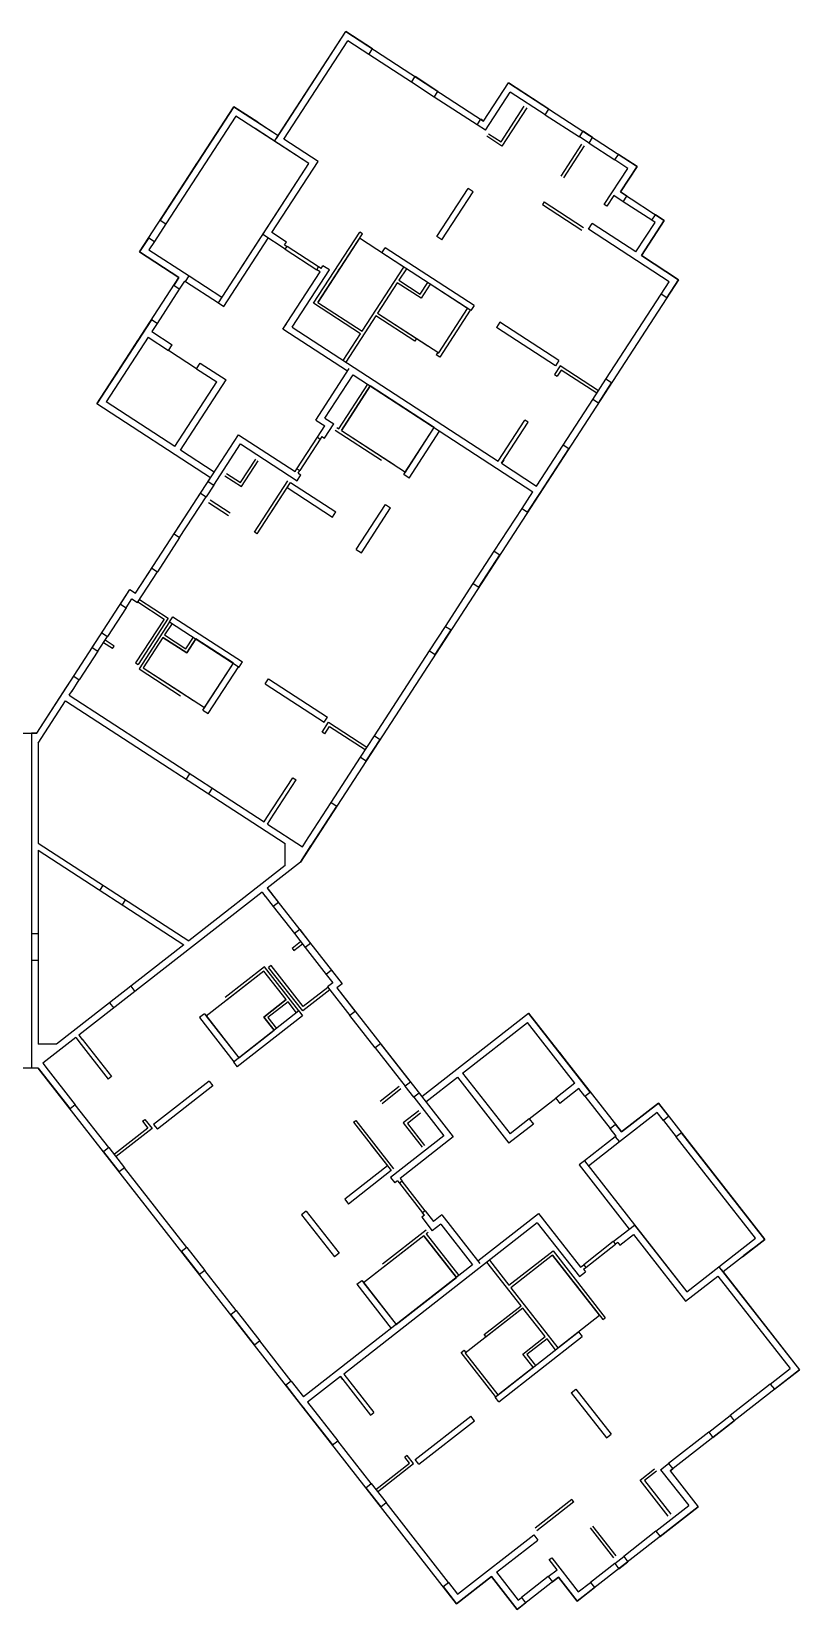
# Model space of a CAD drawing. Header units: metres. Extents: x -681087 to 1033303, y 74272 to 2630761.
# Drawn here: x 688174 to 711086, y 2090839 to 2137910 of the extents above; entities that cross this region are included whole.
import ezdxf

# ---------------------------------------------------------------- set-up
doc = ezdxf.new("R2010")
doc.units = ezdxf.units.M
for name, color, linetype in [('SKELETON_CLEAN', 7, 'Continuous'), ('SKELETON_ISOLATED', 1, 'Continuous'), ('SKELETON_ORIGINAL', 8, 'Continuous')]:
    doc.layers.add(name, color=color, linetype=linetype)

msp = doc.modelspace()

# ---------------------------------------------------------------- linework, layer by layer
at = {"layer": 'SKELETON_CLEAN'}
for p, q in [((695480, 2134723), (697549, 2137910)), ((695702, 2134698), (697608, 2137634)), ((698346, 2137393), (697549, 2137910)), ((697549, 2137910), (701659, 2135242)), ((698237, 2137225), (697608, 2137634)), ((698237, 2137225), (698346, 2137393)), ((699512, 2136397), (698237, 2137225)), ((699512, 2136397), (699621, 2136565)), ((700191, 2135956), (699512, 2136397)), ((700300, 2136124), (699621, 2136565)), ((700191, 2135956), (700300, 2136124)), ((701659, 2135242), (702400, 2136382)), ((701718, 2134965), (702458, 2136106)), ((703607, 2135598), (702400, 2136382)), ((702400, 2136382), (706241, 2133888)), ((703498, 2135430), (702458, 2136106)), ((701466, 2135128), (700191, 2135956)), ((702182, 2134616), (702874, 2135681)), ((702950, 2135632), (702209, 2134491)), ((694268, 2135391), (692177, 2132171)), ((701466, 2135128), (701575, 2135296)), ((701659, 2135242), (701575, 2135296)), ((703498, 2135430), (703607, 2135598)), ((703498, 2135430), (704522, 2134766)), ((696449, 2133975), (694847, 2135015)), ((696725, 2134034), (695702, 2134698)), ((701718, 2134965), (701466, 2135128)), ((702209, 2134491), (701756, 2134785)), ((701805, 2134861), (702182, 2134616)), ((704522, 2134766), (704631, 2134934)), ((704807, 2134581), (704522, 2134766)), ((704916, 2134748), (704631, 2134934)), ((704807, 2134581), (704916, 2134748)), ((704807, 2134581), (705578, 2134080)), ((705578, 2134080), (705687, 2134247)), ((706241, 2133888), (705687, 2134247)), ((694409, 2130834), (696449, 2133975)), ((695347, 2131912), (696725, 2134034)), ((705262, 2132747), (705964, 2133829)), ((705964, 2133829), (705578, 2134080)), ((705745, 2133125), (706241, 2133888)), ((700266, 2131794), (701198, 2133228)), ((700417, 2131696), (701349, 2133130)), ((701349, 2133130), (701198, 2133228)), ((703466, 2132828), (703417, 2132753)), ((703466, 2132828), (704640, 2132066)), ((705544, 2133017), (705337, 2132698)), ((705825, 2132834), (705544, 2133017)), ((705934, 2133002), (705745, 2133125)), ((705745, 2133125), (707053, 2132275)), ((705825, 2132834), (705934, 2133002)), ((706680, 2132279), (705825, 2132834)), ((703417, 2132753), (704591, 2131990)), ((705337, 2132698), (705262, 2132747)), ((706680, 2132279), (706789, 2132447)), ((707053, 2132275), (706789, 2132447)), ((692177, 2132171), (691839, 2131651)), ((692009, 2132280), (692177, 2132171)), ((695779, 2131632), (695347, 2131912)), ((696590, 2129805), (697968, 2131927)), ((698044, 2131878), (697968, 2131927)), ((704788, 2132018), (704897, 2132185)), ((707203, 2130449), (704788, 2132018)), ((706205, 2131336), (704897, 2132185)), ((706205, 2131336), (706777, 2132216)), ((706373, 2131227), (707053, 2132275)), ((706777, 2132216), (706680, 2132279)), ((691671, 2131760), (691399, 2131340)), ((691671, 2131760), (691839, 2131651)), ((691839, 2131651), (691676, 2131399)), ((691676, 2131399), (692875, 2130620)), ((693915, 2129706), (695238, 2131744)), ((695746, 2131415), (695071, 2131853)), ((695725, 2131548), (695779, 2131632)), ((695725, 2131548), (695800, 2131499)), ((695746, 2131415), (695800, 2131499)), ((695746, 2131415), (696685, 2130805)), ((696740, 2130889), (695800, 2131499)), ((699282, 2130883), (697957, 2131744)), ((698628, 2131308), (698726, 2131459)), ((701376, 2129738), (698726, 2131459)), ((700417, 2131696), (700266, 2131794)), ((691399, 2131340), (692573, 2130578)), ((701278, 2129587), (698628, 2131308)), ((707480, 2130508), (706373, 2131227)), ((692573, 2130578), (692415, 2130335)), ((692741, 2130469), (692583, 2130226)), ((692741, 2130469), (692766, 2130453)), ((692766, 2130453), (692875, 2130620)), ((692875, 2130620), (693856, 2129983)), ((695675, 2129029), (696786, 2130740)), ((695951, 2129087), (697062, 2130798)), ((707480, 2130508), (696198, 2113135)), ((696685, 2130805), (696740, 2130889)), ((696786, 2130740), (696685, 2130805)), ((696815, 2130840), (696740, 2130889)), ((696815, 2130840), (696869, 2130924)), ((697062, 2130798), (696869, 2130924)), ((698040, 2128971), (699282, 2130883)), ((699357, 2130834), (699134, 2130490)), ((699134, 2130490), (699771, 2130077)), ((707126, 2129963), (707480, 2130508)), ((692583, 2130226), (691918, 2129203)), ((692583, 2130226), (692415, 2130335)), ((692766, 2130453), (693747, 2129815)), ((699085, 2130415), (698497, 2129509)), ((699798, 2129952), (699085, 2130415)), ((699771, 2130077), (699995, 2130420)), ((700070, 2130371), (699798, 2129952)), ((701185, 2129647), (700070, 2130371)), ((705313, 2127539), (706958, 2130072)), ((706958, 2130072), (707203, 2130449)), ((707126, 2129963), (706958, 2130072)), ((693747, 2129815), (693915, 2129706)), ((697991, 2128896), (696590, 2129805)), ((696715, 2129832), (698040, 2128971)), ((700325, 2128322), (701185, 2129647)), ((701261, 2129598), (700351, 2128197)), ((701376, 2129738), (701278, 2129587)), ((691918, 2129203), (691751, 2129311)), ((691918, 2129203), (691760, 2128959)), ((695675, 2129029), (695784, 2129196)), ((695951, 2129087), (702099, 2125095)), ((698448, 2129434), (697549, 2128050)), ((699613, 2128677), (698448, 2129434)), ((698497, 2129509), (699994, 2128537)), ((702147, 2129237), (702049, 2129086)), ((703811, 2127942), (702049, 2129086)), ((703909, 2128093), (702147, 2129237)), ((691651, 2128792), (690399, 2126863)), ((691651, 2128792), (692260, 2128397)), ((691760, 2128959), (692368, 2128564)), ((697599, 2127779), (695675, 2129029)), ((697473, 2128099), (697991, 2128896)), ((699662, 2128752), (699613, 2128677)), ((692260, 2128397), (692368, 2128564)), ((693098, 2127852), (692260, 2128397)), ((700300, 2128338), (700251, 2128263)), ((700351, 2128197), (700251, 2128263)), ((700300, 2128338), (700325, 2128322)), ((693098, 2127852), (693207, 2128020)), ((693098, 2127852), (693706, 2127457)), ((693207, 2128020), (693983, 2127516)), ((696652, 2126319), (697654, 2127863)), ((696928, 2126378), (697767, 2127670)), ((697767, 2127670), (703135, 2124184)), ((703945, 2127938), (703776, 2127678)), ((703776, 2127678), (703852, 2127629)), ((703909, 2128093), (703811, 2127942)), ((703972, 2127814), (703852, 2127629)), ((705090, 2127195), (703945, 2127938)), ((705041, 2127119), (703972, 2127814)), ((692454, 2125528), (693706, 2127457)), ((692621, 2125419), (693983, 2127516)), ((697343, 2126061), (698203, 2127387)), ((697418, 2126012), (698279, 2127338)), ((700191, 2126096), (698279, 2127338)), ((704921, 2126935), (705313, 2127539)), ((705089, 2126826), (705481, 2127430)), ((705481, 2127430), (705313, 2127539)), ((693515, 2124601), (690122, 2126804)), ((692454, 2125528), (690399, 2126863)), ((704039, 2125576), (704921, 2126935)), ((705089, 2126826), (704921, 2126935)), ((696652, 2126319), (696920, 2126145)), ((696928, 2126378), (697197, 2126204)), ((702099, 2125095), (702894, 2126320)), ((702199, 2125030), (702995, 2126254)), ((702995, 2126254), (702894, 2126320)), ((693444, 2124492), (694348, 2125884)), ((694348, 2125884), (696038, 2124786)), ((696092, 2124870), (696702, 2125810)), ((696786, 2125755), (696176, 2124816)), ((696702, 2125810), (696920, 2126145)), ((696702, 2125810), (696786, 2125755)), ((696835, 2125831), (696786, 2125755)), ((696835, 2125831), (696919, 2125776)), ((696919, 2125776), (697197, 2126204)), ((697284, 2126100), (697343, 2126061)), ((697418, 2126012), (698999, 2124986)), ((699306, 2124733), (700191, 2126096)), ((699441, 2124592), (700350, 2125992)), ((693623, 2124768), (692621, 2125419)), ((693611, 2124383), (694407, 2125607)), ((694407, 2125607), (696097, 2124510)), ((703244, 2124352), (704039, 2125576)), ((703357, 2124159), (704206, 2125467)), ((704206, 2125467), (704039, 2125576)), ((694412, 2124459), (694864, 2125155)), ((694439, 2124335), (694940, 2125106)), ((696038, 2124786), (696092, 2124870)), ((696092, 2124870), (696176, 2124816)), ((696127, 2124740), (696176, 2124816)), ((702262, 2125126), (702199, 2125030)), ((702199, 2125030), (703244, 2124352)), ((691276, 2121154), (693515, 2124601)), ((693611, 2124383), (693383, 2124031)), ((693444, 2124492), (693611, 2124383)), ((693944, 2124656), (694439, 2124335)), ((693993, 2124731), (694412, 2124459)), ((694825, 2122975), (695822, 2124509)), ((695350, 2123617), (695897, 2124460)), ((695897, 2124460), (697256, 2123578)), ((696097, 2124510), (696211, 2124686)), ((696127, 2124740), (696211, 2124686)), ((699441, 2124592), (699281, 2124695)), ((703244, 2124352), (703306, 2124448)), ((703357, 2124159), (703474, 2124339)), ((692425, 2122923), (693215, 2124139)), ((692593, 2122814), (693383, 2124031)), ((693215, 2124139), (693383, 2124031)), ((695799, 2124309), (697158, 2123427)), ((702808, 2123681), (703135, 2124184)), ((702976, 2123572), (703357, 2124159)), ((697158, 2123427), (697256, 2123578)), ((697863, 2122456), (698735, 2123798)), ((698014, 2122358), (698886, 2123700)), ((698735, 2123798), (698886, 2123700)), ((701980, 2122406), (702808, 2123681)), ((702808, 2123681), (702976, 2123572)), ((692425, 2122923), (692593, 2122814)), ((694901, 2122925), (694825, 2122975)), ((692593, 2122814), (691929, 2121791)), ((697863, 2122456), (698014, 2122358)), ((701354, 2121442), (701980, 2122406)), ((701521, 2121333), (702148, 2122297)), ((701980, 2122406), (702148, 2122297)), ((691276, 2121154), (691761, 2121900)), ((691335, 2120877), (691929, 2121791)), ((691761, 2121900), (691929, 2121791)), ((688330, 2116984), (691108, 2121263)), ((690828, 2120831), (691108, 2121263)), ((691108, 2121263), (691276, 2121154)), ((700526, 2120167), (701354, 2121442)), ((701354, 2121442), (701521, 2121333)), ((690996, 2120722), (690440, 2119866)), ((690828, 2120831), (690996, 2120722)), ((690996, 2120722), (691167, 2120986)), ((691167, 2120986), (691335, 2120877)), ((691346, 2120894), (692130, 2120385)), ((691395, 2120969), (692254, 2120411)), ((692130, 2120385), (691280, 2119076)), ((692254, 2120411), (691356, 2119027)), ((692292, 2120303), (691382, 2118903)), ((692367, 2120254), (692144, 2119911)), ((692292, 2120303), (692390, 2120454)), ((692292, 2120303), (694372, 2118953)), ((692390, 2120454), (694470, 2119104)), ((700052, 2119437), (700526, 2120167)), ((700526, 2120167), (700694, 2120058)), ((689986, 2119535), (690272, 2119975)), ((690154, 2119426), (690440, 2119866)), ((690272, 2119975), (690440, 2119866)), ((690590, 2119501), (690318, 2119678)), ((690639, 2119576), (690367, 2119753)), ((692095, 2119835), (691507, 2118929)), ((692095, 2119835), (692808, 2119372)), ((692144, 2119911), (692781, 2119497)), ((692781, 2119497), (693005, 2119840)), ((692808, 2119372), (693080, 2119791)), ((694196, 2119067), (693080, 2119791)), ((700220, 2119328), (700694, 2120058)), ((690154, 2119426), (689599, 2118571)), ((689986, 2119535), (690154, 2119426)), ((690590, 2119501), (690639, 2119576)), ((698407, 2116904), (700052, 2119437)), ((700052, 2119437), (700220, 2119328)), ((691280, 2119076), (691356, 2119027)), ((691382, 2118903), (692623, 2118097)), ((691507, 2118929), (693004, 2117957)), ((693311, 2117704), (694196, 2119067)), ((693445, 2117563), (694355, 2118964)), ((694372, 2118953), (694470, 2119104)), ((688330, 2116984), (689218, 2118353)), ((689159, 2118260), (689431, 2118680)), ((689299, 2118109), (689386, 2118244)), ((689381, 2118235), (689599, 2118571)), ((689431, 2118680), (689599, 2118571)), ((695143, 2118452), (695241, 2118603)), ((695143, 2118452), (696904, 2117308)), ((695241, 2118603), (697003, 2117459)), ((688374, 2116685), (689190, 2117942)), ((689190, 2117942), (695737, 2113690)), ((689299, 2118109), (695111, 2114335)), ((693286, 2117667), (693362, 2117618)), ((693362, 2117618), (693445, 2117563)), ((696848, 2117010), (697039, 2117304)), ((696904, 2117308), (697003, 2117459)), ((697039, 2117304), (698175, 2116566)), ((680004, 2116984), (688330, 2116984)), ((688174, 2116984), (688174, 2106984)), ((688330, 2116984), (688174, 2116984)), ((696924, 2116961), (696848, 2117010)), ((696924, 2116961), (697066, 2117179)), ((697066, 2117179), (698126, 2116491)), ((697993, 2116267), (698407, 2116904)), ((698407, 2116904), (698575, 2116795)), ((688374, 2116685), (688374, 2113702)), ((698161, 2116158), (698575, 2116795)), ((697111, 2114908), (697993, 2116267)), ((697993, 2116267), (698161, 2116158)), ((695193, 2114461), (695966, 2115652)), ((695293, 2114396), (696067, 2115586)), ((695966, 2115652), (696067, 2115586)), ((695111, 2114335), (695198, 2114469)), ((696338, 2113717), (697111, 2114908)), ((696505, 2113609), (697279, 2114799)), ((697111, 2114908), (697279, 2114799)), ((695212, 2114270), (695299, 2114404)), ((695212, 2114270), (696256, 2113592)), ((688374, 2113702), (692866, 2110785)), ((695737, 2113029), (695737, 2113690)), ((696198, 2113135), (696511, 2113617)), ((696256, 2113592), (696343, 2113726)), ((688374, 2113488), (692716, 2110668)), ((688374, 2113488), (688374, 2107701)), ((696198, 2113135), (695207, 2112361)), ((695737, 2113029), (692866, 2110785)), ((695050, 2112238), (689589, 2107971)), ((695050, 2112238), (695148, 2112112)), ((695142, 2112120), (695388, 2111805)), ((695207, 2112361), (695306, 2112235)), ((695207, 2112361), (697442, 2109501)), ((695238, 2112322), (695546, 2111928)), ((695546, 2111928), (695388, 2111805)), ((695388, 2111805), (696016, 2111001)), ((695945, 2110564), (696201, 2110764)), ((696000, 2110493), (696256, 2110693)), ((696174, 2111124), (696016, 2111001)), ((696016, 2111001), (696339, 2110587)), ((696174, 2111124), (696497, 2110710)), ((696497, 2110710), (696339, 2110587)), ((692716, 2110668), (688918, 2107701)), ((695945, 2110564), (696000, 2110493)), ((696339, 2110587), (696967, 2109783)), ((695106, 2109884), (693700, 2108785)), ((695122, 2110010), (693955, 2109099)), ((695771, 2109033), (695106, 2109884)), ((696150, 2108694), (695122, 2110010)), ((695319, 2110050), (695248, 2109994)), ((696264, 2108694), (695248, 2109994)), ((696279, 2108821), (695319, 2110050)), ((697125, 2109906), (696967, 2109783)), ((696967, 2109783), (697161, 2109535)), ((697125, 2109906), (697442, 2109501)), ((697072, 2109325), (696264, 2108694)), ((697016, 2109396), (696279, 2108821)), ((697161, 2109535), (697004, 2109412)), ((697004, 2109412), (697675, 2108553)), ((697442, 2109501), (697285, 2109378)), ((697285, 2109378), (697832, 2108676)), ((697285, 2109378), (699815, 2106139)), ((695771, 2109033), (695101, 2108509)), ((695826, 2108962), (695228, 2108494)), ((696079, 2108639), (695826, 2108962)), ((693262, 2108557), (693183, 2108495)), ((693183, 2108495), (694211, 2107179)), ((693333, 2108612), (693262, 2108557)), ((693361, 2108577), (694361, 2107296)), ((696150, 2108694), (694196, 2107167)), ((696261, 2108552), (694306, 2107025)), ((695101, 2108509), (695409, 2108115)), ((695228, 2108494), (695480, 2108171)), ((696150, 2108694), (696261, 2108552)), ((697832, 2108676), (697675, 2108553)), ((698426, 2107592), (697675, 2108553)), ((699815, 2106139), (703002, 2108629)), ((701037, 2106840), (702968, 2108348)), ((704384, 2106536), (702968, 2108348)), ((689494, 2107898), (688513, 2107131)), ((689494, 2107898), (689593, 2107771)), ((689589, 2107971), (689687, 2107845)), ((694361, 2107296), (695409, 2108115)), ((688918, 2107701), (688374, 2107701)), ((689587, 2107779), (690461, 2106660)), ((689681, 2107853), (690555, 2106734)), ((698584, 2107715), (698426, 2107592)), ((698426, 2107592), (699319, 2106449)), ((698584, 2107715), (699476, 2106572)), ((688374, 2106984), (673874, 2106984)), ((688374, 2106984), (688174, 2106984)), ((688374, 2106984), (688454, 2106882)), ((700853, 2091011), (688374, 2106984)), ((688513, 2107131), (688612, 2107005)), ((688605, 2107013), (689480, 2105894)), ((694196, 2107167), (694306, 2107025)), ((688448, 2106890), (689322, 2105771)), ((690555, 2106734), (690461, 2106660)), ((693471, 2106601), (691816, 2105308)), ((693581, 2106459), (691927, 2105166)), ((693471, 2106601), (693581, 2106459)), ((699476, 2106572), (699319, 2106449)), ((699577, 2106118), (699319, 2106449)), ((699938, 2105981), (700880, 2106717)), ((700880, 2106717), (702419, 2104747)), ((701037, 2106840), (702453, 2105028)), ((704384, 2106536), (703813, 2106090)), ((699735, 2106241), (699577, 2106118)), ((699577, 2106118), (700476, 2104968)), ((699735, 2106241), (700757, 2104933)), ((703025, 2105474), (703813, 2106090)), ((703813, 2106090), (703936, 2105932)), ((704507, 2106378), (703936, 2105932)), ((704686, 2106150), (704507, 2106378)), ((704686, 2106150), (704843, 2106273)), ((704686, 2106150), (705437, 2105188)), ((689480, 2105894), (689322, 2105771)), ((690477, 2104617), (689480, 2105894)), ((699727, 2105715), (699262, 2105352)), ((699783, 2105644), (699389, 2105336)), ((706842, 2105664), (705715, 2104784)), ((706876, 2105945), (705773, 2105083)), ((707026, 2105428), (706842, 2105664)), ((707184, 2105551), (706876, 2105945)), ((707184, 2105551), (707026, 2105428)), ((691642, 2105197), (690645, 2104419)), ((691768, 2105182), (690700, 2104348)), ((691482, 2105402), (691553, 2105458)), ((691482, 2105402), (691642, 2105197)), ((691553, 2105458), (691768, 2105182)), ((691816, 2105308), (691927, 2105166)), ((697780, 2105373), (697851, 2105429)), ((697851, 2105429), (698977, 2103987)), ((699262, 2105352), (699829, 2104627)), ((699389, 2105336), (699900, 2104682)), ((703148, 2105316), (702419, 2104747)), ((703025, 2105474), (702453, 2105028)), ((703025, 2105474), (703148, 2105316)), ((705437, 2105188), (705594, 2105312)), ((705615, 2104960), (705437, 2105188)), ((705773, 2105083), (705594, 2105312)), ((707026, 2105428), (707408, 2104939)), ((707566, 2105062), (707408, 2104939)), ((690477, 2104617), (690319, 2104494)), ((690477, 2104617), (690945, 2104018)), ((698288, 2104723), (698906, 2103931)), ((700476, 2104968), (698888, 2103727)), ((700757, 2104933), (699169, 2103693)), ((705592, 2104941), (704670, 2104221)), ((705715, 2104784), (704793, 2104064)), ((705615, 2104960), (705592, 2104941)), ((705592, 2104941), (705715, 2104784)), ((709772, 2101913), (707408, 2104939)), ((690319, 2104494), (690787, 2103895)), ((704670, 2104221), (704512, 2104098)), ((704512, 2104098), (706008, 2102183)), ((690945, 2104018), (690787, 2103895)), ((692804, 2101639), (690945, 2104018)), ((698795, 2104073), (697519, 2103076)), ((698906, 2103931), (697630, 2102934)), ((698888, 2103727), (699018, 2103562)), ((699096, 2103623), (699018, 2103562)), ((699096, 2103623), (699152, 2103552)), ((699169, 2103693), (699231, 2103614)), ((699231, 2103614), (699152, 2103552)), ((699152, 2103552), (699841, 2102670)), ((699920, 2102731), (699231, 2103614)), ((705418, 2103264), (707723, 2100313)), ((696372, 2102725), (696230, 2102614)), ((696372, 2102725), (697357, 2101464)), ((697519, 2103076), (697630, 2102934)), ((699920, 2102731), (699841, 2102670)), ((699920, 2102731), (700166, 2102416)), ((696230, 2102614), (697215, 2101354)), ((703264, 2102374), (697488, 2097861)), ((699897, 2102599), (699818, 2102537)), ((699818, 2102537), (700132, 2102135)), ((699897, 2102599), (699841, 2102670)), ((700384, 2102332), (700132, 2102135)), ((700419, 2102613), (700166, 2102416)), ((700384, 2102332), (701332, 2101119)), ((700419, 2102613), (701551, 2101163)), ((701490, 2101242), (703298, 2102655)), ((703264, 2102374), (704520, 2100767)), ((703298, 2102655), (704554, 2101047)), ((703298, 2102655), (703421, 2102497)), ((705531, 2101811), (706166, 2102306)), ((699879, 2101988), (698393, 2100828)), ((699879, 2101988), (700851, 2100743)), ((700005, 2102087), (699950, 2102044)), ((699950, 2102044), (700922, 2100799)), ((705531, 2101811), (704649, 2101121)), ((705531, 2101811), (705593, 2101732)), ((705664, 2101787), (705593, 2101732)), ((705664, 2101787), (705725, 2101708)), ((705725, 2101708), (706131, 2102026)), ((706131, 2102026), (707689, 2100032)), ((707723, 2100313), (709772, 2101913)), ((692804, 2101639), (692647, 2101516)), ((692647, 2101516), (693182, 2100830)), ((692804, 2101639), (693340, 2100953)), ((697357, 2101464), (697215, 2101354)), ((702418, 2100508), (703734, 2101536)), ((703719, 2101410), (702474, 2100437)), ((703734, 2101536), (705292, 2099543)), ((704710, 2101042), (705593, 2101732)), ((693340, 2100953), (693182, 2100830)), ((694276, 2099755), (693340, 2100953)), ((701332, 2101119), (696289, 2097179)), ((702778, 2099901), (701763, 2101201)), ((701834, 2101257), (702418, 2100508)), ((704520, 2100767), (704701, 2100908)), ((704554, 2101047), (704649, 2101121)), ((704639, 2100987), (704710, 2101042)), ((704639, 2100987), (704701, 2100908)), ((704649, 2101121), (704710, 2101042)), ((707723, 2100313), (708685, 2101064)), ((708746, 2100985), (711086, 2097990)), ((697877, 2100538), (698027, 2100655)), ((697877, 2100538), (698905, 2099222)), ((698054, 2100620), (699055, 2099339)), ((699055, 2099339), (700851, 2100743)), ((702474, 2100437), (703878, 2098640)), ((707689, 2100032), (708650, 2100783)), ((708650, 2100783), (710805, 2098025)), ((701683, 2099045), (702778, 2099901)), ((694276, 2099755), (694118, 2099632)), ((694118, 2099632), (694826, 2098726)), ((694276, 2099755), (694984, 2098849)), ((702834, 2099830), (701427, 2098731)), ((703499, 2098979), (702834, 2099830)), ((703878, 2098640), (705123, 2099613)), ((705221, 2099487), (705292, 2099543)), ((701739, 2098974), (701683, 2099045)), ((702002, 2097175), (704492, 2099121)), ((702113, 2097033), (704603, 2098979)), ((702829, 2098456), (703499, 2098979)), ((704492, 2099121), (704603, 2098979)), ((694984, 2098849), (694826, 2098726)), ((695920, 2097651), (694984, 2098849)), ((700990, 2098503), (701084, 2098577)), ((702018, 2097187), (700990, 2098503)), ((701140, 2098506), (701084, 2098577)), ((701140, 2098506), (701116, 2098488)), ((701116, 2098488), (702089, 2097243)), ((703137, 2098062), (702829, 2098456)), ((703554, 2098908), (702955, 2098440)), ((703807, 2098585), (703554, 2098908)), ((702089, 2097243), (703137, 2098062)), ((702955, 2098440), (703208, 2098117)), ((711086, 2097990), (707225, 2094974)), ((710214, 2097563), (710805, 2098025)), ((710337, 2097406), (711086, 2097990)), ((695920, 2097651), (695762, 2097528)), ((695762, 2097528), (696193, 2096977)), ((695920, 2097651), (696289, 2097179)), ((697393, 2097787), (696412, 2097021)), ((697393, 2097787), (698292, 2096637)), ((697464, 2097697), (697393, 2097787)), ((697488, 2097861), (698387, 2096711)), ((710214, 2097563), (709016, 2096627)), ((710214, 2097563), (710337, 2097406)), ((702113, 2097033), (702002, 2097175)), ((704276, 2097302), (704418, 2097413)), ((704276, 2097302), (705329, 2095955)), ((704418, 2097413), (705471, 2096065)), ((696193, 2096977), (696739, 2096277)), ((696412, 2097021), (697311, 2095870)), ((696412, 2097021), (696483, 2096930)), ((698292, 2096637), (698387, 2096711)), ((699622, 2095316), (701277, 2096609)), ((701388, 2096467), (701277, 2096609)), ((708378, 2096129), (709016, 2096627)), ((709016, 2096627), (709139, 2096470)), ((699733, 2095174), (701388, 2096467)), ((708378, 2096129), (707180, 2095193)), ((708378, 2096129), (708501, 2095971)), ((708501, 2095971), (709139, 2096470)), ((697153, 2095747), (697311, 2095870)), ((698308, 2094594), (697311, 2095870)), ((705329, 2095955), (705471, 2096065)), ((698444, 2094420), (699448, 2095205)), ((698499, 2094350), (699575, 2095190)), ((699384, 2095434), (699313, 2095379)), ((699448, 2095205), (699313, 2095379)), ((699575, 2095190), (699384, 2095434)), ((699733, 2095174), (699622, 2095316)), ((706944, 2095008), (707180, 2095193)), ((707180, 2095193), (707303, 2095035)), ((706336, 2094698), (706761, 2095031)), ((707173, 2093626), (706336, 2094698)), ((706817, 2094960), (706462, 2094683)), ((706462, 2094683), (707244, 2093682)), ((706944, 2095008), (707781, 2093937)), ((707225, 2094974), (707303, 2095035)), ((707225, 2094974), (708062, 2093902)), ((698151, 2094471), (698308, 2094594)), ((698151, 2094471), (698594, 2093903)), ((698308, 2094594), (698752, 2094026)), ((698594, 2093903), (698752, 2094026)), ((700611, 2091647), (698752, 2094026)), ((704299, 2094122), (703196, 2093260)), ((704354, 2094051), (703251, 2093189)), ((704354, 2094051), (704299, 2094122)), ((708062, 2093902), (704453, 2091082)), ((706804, 2093173), (707781, 2093937)), ((706927, 2093016), (708062, 2093902)), ((700888, 2091292), (703157, 2093065)), ((702051, 2091947), (703281, 2092908)), ((703157, 2093065), (703281, 2092908)), ((706804, 2093173), (705843, 2092422)), ((706804, 2093173), (706927, 2093016)), ((703622, 2092324), (703693, 2092380)), ((703693, 2092380), (704487, 2091363)), ((705575, 2092213), (705843, 2092422)), ((705843, 2092422), (705966, 2092264)), ((702051, 2091947), (702698, 2091120)), ((703592, 2091818), (703856, 2092025)), ((703856, 2092025), (703622, 2092324)), ((705575, 2092213), (704850, 2091646)), ((705575, 2092213), (705698, 2092055)), ((705698, 2092055), (705966, 2092264)), ((700453, 2091524), (700611, 2091647)), ((700453, 2091524), (700853, 2091011)), ((700611, 2091647), (700888, 2091292)), ((700853, 2091011), (701894, 2091824)), ((701894, 2091824), (702663, 2090839)), ((703892, 2091799), (702663, 2090839)), ((703592, 2091818), (702788, 2091191)), ((703592, 2091818), (703715, 2091661)), ((703715, 2091661), (703892, 2091799)), ((703892, 2091799), (704453, 2091082)), ((704453, 2091082), (704973, 2091489)), ((704487, 2091363), (704850, 2091646)), ((704850, 2091646), (704973, 2091489)), ((702663, 2090839), (702911, 2091033)), ((702698, 2091120), (702788, 2091191)), ((702788, 2091191), (702911, 2091033))]:
    msp.add_line(p, q, dxfattribs=at)
at = {"layer": 'SKELETON_ISOLATED'}
for p, q in [((694566, 2135436), (694872, 2135238)), ((694922, 2135205), (695534, 2134807)), ((704582, 2134547), (703967, 2133600)), ((704658, 2134498), (704043, 2133551)), ((692804, 2133504), (693109, 2133974)), ((697336, 2130788), (697379, 2130855)), ((690936, 2128058), (691348, 2128691)), ((697235, 2126024), (698619, 2125125)), ((693454, 2123865), (694054, 2123476)), ((693503, 2123940), (694103, 2123551)), ((692792, 2115602), (692901, 2115770)), ((693463, 2115167), (693572, 2115335)), ((690208, 2112285), (690317, 2112452)), ((690879, 2111849), (690988, 2112017)), ((688374, 2110994), (688174, 2110994)), ((688374, 2110194), (688174, 2110194)), ((691132, 2109431), (691255, 2109274)), ((690502, 2108939), (690625, 2108781)), ((703923, 2107451), (704388, 2106856)), ((699139, 2106436), (698575, 2105995)), ((699194, 2106365), (698631, 2105924)), ((708464, 2103912), (708809, 2103471)), ((699949, 2102158), (698649, 2101142)), ((709383, 2101356), (708808, 2100906)), ((709718, 2101617), (709430, 2101393)), ((704421, 2100512), (704470, 2100448)), ((705545, 2092380), (704850, 2093271)), ((705616, 2092436), (704921, 2093326))]:
    msp.add_line(p, q, dxfattribs=at)
at = {"layer": 'SKELETON_ORIGINAL'}
for p, q in [((695425, 2134640), (697549, 2137910)), ((695534, 2134807), (697549, 2137910)), ((695534, 2134807), (697549, 2137910)), ((695702, 2134698), (697608, 2137634)), ((698346, 2137393), (697549, 2137910)), ((697549, 2137910), (701659, 2135242)), ((697549, 2137910), (701659, 2135242)), ((698237, 2137225), (697608, 2137634)), ((698237, 2137225), (698346, 2137393)), ((699512, 2136397), (698237, 2137225)), ((699512, 2136397), (699621, 2136565)), ((700191, 2135956), (699512, 2136397)), ((700300, 2136124), (699621, 2136565)), ((700191, 2135956), (700300, 2136124)), ((701659, 2135242), (702400, 2136382)), ((701659, 2135242), (702400, 2136382)), ((701659, 2135242), (702400, 2136382)), ((701718, 2134965), (702458, 2136106)), ((703607, 2135598), (702400, 2136382)), ((702400, 2136382), (706241, 2133888)), ((702400, 2136382), (706241, 2133888)), ((703498, 2135430), (702458, 2136106)), ((691399, 2131340), (694209, 2135668)), ((691399, 2131340), (694209, 2135668)), ((694209, 2135668), (692009, 2132280)), ((694922, 2135205), (694209, 2135668)), ((694209, 2135668), (695534, 2134807)), ((694209, 2135668), (695534, 2134807)), ((701466, 2135128), (700191, 2135956)), ((702182, 2134616), (702874, 2135681)), ((702950, 2135632), (702209, 2134491)), ((694268, 2135391), (692177, 2132171)), ((696449, 2133975), (694268, 2135391)), ((694922, 2135205), (695534, 2134807)), ((701466, 2135128), (701575, 2135296)), ((701659, 2135242), (701575, 2135296)), ((703498, 2135430), (703607, 2135598)), ((703498, 2135430), (704522, 2134766)), ((696725, 2134034), (695702, 2134698)), ((701718, 2134965), (701466, 2135128)), ((702209, 2134491), (701756, 2134785)), ((701805, 2134861), (702182, 2134616)), ((704522, 2134766), (704631, 2134934)), ((704807, 2134581), (704522, 2134766)), ((704916, 2134748), (704631, 2134934)), ((704807, 2134581), (704916, 2134748)), ((696449, 2133975), (695425, 2134640)), ((704582, 2134547), (703967, 2133600)), ((704658, 2134498), (704043, 2133551)), ((704807, 2134581), (705578, 2134080)), ((705578, 2134080), (705687, 2134247)), ((706241, 2133888), (705687, 2134247)), ((693747, 2129815), (696449, 2133975)), ((695071, 2131853), (696449, 2133975)), ((695347, 2131912), (696725, 2134034)), ((705262, 2132747), (705964, 2133829)), ((705964, 2133829), (705578, 2134080)), ((705745, 2133125), (706241, 2133888)), ((706241, 2133888), (705745, 2133125)), ((706241, 2133888), (705745, 2133125)), ((700266, 2131794), (701198, 2133228)), ((700417, 2131696), (701349, 2133130)), ((701349, 2133130), (701198, 2133228)), ((703466, 2132828), (703417, 2132753)), ((703466, 2132828), (704640, 2132066)), ((705544, 2133017), (705337, 2132698)), ((705825, 2132834), (705544, 2133017)), ((705934, 2133002), (705745, 2133125)), ((705745, 2133125), (707053, 2132275)), ((705745, 2133125), (707053, 2132275)), ((705825, 2132834), (705934, 2133002)), ((706680, 2132279), (705825, 2132834)), ((703417, 2132753), (704591, 2131990)), ((705337, 2132698), (705262, 2132747)), ((706680, 2132279), (706789, 2132447)), ((707053, 2132275), (706789, 2132447)), ((692177, 2132171), (691839, 2131651)), ((692009, 2132280), (692177, 2132171)), ((695779, 2131632), (695347, 2131912)), ((696590, 2129805), (697968, 2131927)), ((696715, 2129832), (698044, 2131878)), ((698044, 2131878), (697968, 2131927)), ((704788, 2132018), (704897, 2132185)), ((707203, 2130449), (704788, 2132018)), ((706205, 2131336), (704897, 2132185)), ((706205, 2131336), (706777, 2132216)), ((706373, 2131227), (707053, 2132275)), ((707053, 2132275), (706373, 2131227)), ((707053, 2132275), (706373, 2131227)), ((706777, 2132216), (706680, 2132279)), ((691671, 2131760), (691399, 2131340)), ((691671, 2131760), (691839, 2131651)), ((691839, 2131651), (691676, 2131399)), ((691676, 2131399), (692875, 2130620)), ((693915, 2129706), (695238, 2131744)), ((695746, 2131415), (695071, 2131853)), ((695725, 2131548), (695779, 2131632)), ((695725, 2131548), (695800, 2131499)), ((695746, 2131415), (695800, 2131499)), ((695746, 2131415), (696685, 2130805)), ((696740, 2130889), (695800, 2131499)), ((697957, 2131744), (696715, 2129832)), ((699282, 2130883), (697957, 2131744)), ((698628, 2131308), (698726, 2131459)), ((701376, 2129738), (698726, 2131459)), ((700417, 2131696), (700266, 2131794)), ((691399, 2131340), (692573, 2130578)), ((692573, 2130578), (691399, 2131340)), ((692573, 2130578), (691399, 2131340)), ((701278, 2129587), (698628, 2131308)), ((707480, 2130508), (706373, 2131227)), ((706373, 2131227), (707480, 2130508)), ((706373, 2131227), (707480, 2130508)), ((690122, 2126804), (692573, 2130578)), ((690122, 2126804), (692573, 2130578)), ((692573, 2130578), (692415, 2130335)), ((692741, 2130469), (692583, 2130226)), ((692741, 2130469), (692766, 2130453)), ((692766, 2130453), (692875, 2130620)), ((692875, 2130620), (693856, 2129983)), ((695675, 2129029), (696786, 2130740)), ((695951, 2129087), (697062, 2130798)), ((707480, 2130508), (696198, 2113135)), ((707480, 2130508), (696198, 2113135)), ((696685, 2130805), (696740, 2130889)), ((696786, 2130740), (696685, 2130805)), ((696815, 2130840), (696740, 2130889)), ((696815, 2130840), (696869, 2130924)), ((697062, 2130798), (696869, 2130924)), ((698040, 2128971), (699282, 2130883)), ((698040, 2128971), (699282, 2130883)), ((699357, 2130834), (699134, 2130490)), ((699134, 2130490), (699771, 2130077)), ((707126, 2129963), (707480, 2130508)), ((692583, 2130226), (691918, 2129203)), ((692583, 2130226), (692415, 2130335)), ((692766, 2130453), (693747, 2129815)), ((699085, 2130415), (698497, 2129509)), ((699085, 2130415), (698497, 2129509)), ((699798, 2129952), (699085, 2130415)), ((699798, 2129952), (699085, 2130415)), ((699771, 2130077), (699995, 2130420)), ((700070, 2130371), (699798, 2129952)), ((700070, 2130371), (699798, 2129952)), ((701185, 2129647), (700070, 2130371)), ((705313, 2127539), (706958, 2130072)), ((706958, 2130072), (707203, 2130449)), ((707126, 2129963), (706958, 2130072)), ((693747, 2129815), (693915, 2129706)), ((697991, 2128896), (696590, 2129805)), ((696715, 2129832), (698040, 2128971)), ((696715, 2129832), (698040, 2128971)), ((700325, 2128322), (701185, 2129647)), ((700325, 2128322), (701185, 2129647)), ((701261, 2129598), (700351, 2128197)), ((701376, 2129738), (701278, 2129587)), ((691751, 2129311), (690122, 2126804)), ((691918, 2129203), (691751, 2129311)), ((691918, 2129203), (691760, 2128959)), ((695675, 2129029), (695784, 2129196)), ((695951, 2129087), (702099, 2125095)), ((698448, 2129434), (697549, 2128050)), ((699613, 2128677), (698448, 2129434)), ((698497, 2129509), (699662, 2128752)), ((698497, 2129509), (700325, 2128322)), ((702147, 2129237), (702049, 2129086)), ((703811, 2127942), (702049, 2129086)), ((703909, 2128093), (702147, 2129237)), ((691651, 2128792), (690399, 2126863)), ((691651, 2128792), (692260, 2128397)), ((691760, 2128959), (692368, 2128564)), ((697599, 2127779), (695675, 2129029)), ((697473, 2128099), (697991, 2128896)), ((699662, 2128752), (699613, 2128677)), ((692260, 2128397), (692368, 2128564)), ((693098, 2127852), (692260, 2128397)), ((700300, 2128338), (700251, 2128263)), ((700351, 2128197), (700251, 2128263)), ((700300, 2128338), (700325, 2128322)), ((693098, 2127852), (693207, 2128020)), ((693098, 2127852), (693706, 2127457)), ((693207, 2128020), (693983, 2127516)), ((696652, 2126319), (697654, 2127863)), ((696928, 2126378), (697767, 2127670)), ((697767, 2127670), (703135, 2124184)), ((703945, 2127938), (703776, 2127678)), ((703776, 2127678), (703852, 2127629)), ((703909, 2128093), (703811, 2127942)), ((703972, 2127814), (703852, 2127629)), ((705090, 2127195), (703945, 2127938)), ((705041, 2127119), (703972, 2127814)), ((692454, 2125528), (693706, 2127457)), ((692621, 2125419), (693983, 2127516)), ((697343, 2126061), (698203, 2127387)), ((697418, 2126012), (698279, 2127338)), ((698279, 2127338), (697418, 2126012)), ((700191, 2126096), (698279, 2127338)), ((704921, 2126935), (705313, 2127539)), ((705089, 2126826), (705481, 2127430)), ((705481, 2127430), (705313, 2127539)), ((693515, 2124601), (690122, 2126804)), ((693515, 2124601), (690122, 2126804)), ((693515, 2124601), (690122, 2126804)), ((692454, 2125528), (690399, 2126863)), ((704039, 2125576), (704921, 2126935)), ((705089, 2126826), (704921, 2126935)), ((696652, 2126319), (696920, 2126145)), ((696928, 2126378), (697197, 2126204)), ((702099, 2125095), (702894, 2126320)), ((702199, 2125030), (702995, 2126254)), ((702995, 2126254), (702894, 2126320)), ((693444, 2124492), (694348, 2125884)), ((694348, 2125884), (696038, 2124786)), ((696092, 2124870), (696702, 2125810)), ((696786, 2125755), (696176, 2124816)), ((696702, 2125810), (696920, 2126145)), ((696702, 2125810), (696786, 2125755)), ((696835, 2125831), (696786, 2125755)), ((696835, 2125831), (696919, 2125776)), ((696919, 2125776), (697197, 2126204)), ((697235, 2126024), (698619, 2125125)), ((697284, 2126100), (697343, 2126061)), ((697418, 2126012), (698668, 2125201)), ((697418, 2126012), (699330, 2124771)), ((699281, 2124695), (700191, 2126096)), ((699330, 2124771), (700191, 2126096)), ((699441, 2124592), (700350, 2125992)), ((693623, 2124768), (692621, 2125419)), ((693611, 2124383), (694407, 2125607)), ((694407, 2125607), (696097, 2124510)), ((703244, 2124352), (704039, 2125576)), ((703357, 2124159), (704206, 2125467)), ((704206, 2125467), (704039, 2125576)), ((694412, 2124459), (694864, 2125155)), ((694439, 2124335), (694940, 2125106)), ((696038, 2124786), (696092, 2124870)), ((696092, 2124870), (696176, 2124816)), ((696127, 2124740), (696176, 2124816)), ((702262, 2125126), (702199, 2125030)), ((702199, 2125030), (703244, 2124352)), ((691276, 2121154), (693515, 2124601)), ((691276, 2121154), (693515, 2124601)), ((693611, 2124383), (693383, 2124031)), ((693444, 2124492), (693611, 2124383)), ((693944, 2124656), (694439, 2124335)), ((693993, 2124731), (694412, 2124459)), ((694825, 2122975), (695822, 2124509)), ((694901, 2122925), (695897, 2124460)), ((695799, 2124309), (695897, 2124460)), ((695897, 2124460), (697256, 2123578)), ((696097, 2124510), (696211, 2124686)), ((696127, 2124740), (696211, 2124686)), ((699441, 2124592), (699281, 2124695)), ((703244, 2124352), (703306, 2124448)), ((703357, 2124159), (703474, 2124339)), ((692425, 2122923), (693215, 2124139)), ((692593, 2122814), (693383, 2124031)), ((693215, 2124139), (693383, 2124031)), ((693454, 2123865), (694054, 2123476)), ((693503, 2123940), (694103, 2123551)), ((695799, 2124309), (697158, 2123427)), ((702808, 2123681), (703135, 2124184)), ((702976, 2123572), (703357, 2124159)), ((697158, 2123427), (697256, 2123578)), ((697863, 2122456), (698735, 2123798)), ((698014, 2122358), (698886, 2123700)), ((698735, 2123798), (698886, 2123700)), ((701980, 2122406), (702808, 2123681)), ((702808, 2123681), (702976, 2123572)), ((692425, 2122923), (692593, 2122814)), ((694901, 2122925), (694825, 2122975)), ((692593, 2122814), (691929, 2121791)), ((697863, 2122456), (698014, 2122358)), ((701354, 2121442), (701980, 2122406)), ((701521, 2121333), (702148, 2122297)), ((701980, 2122406), (702148, 2122297)), ((691276, 2121154), (691761, 2121900)), ((691335, 2120877), (691929, 2121791)), ((691761, 2121900), (691929, 2121791)), ((688330, 2116984), (691108, 2121263)), ((688330, 2116984), (691108, 2121263)), ((690828, 2120831), (691108, 2121263)), ((691108, 2121263), (691276, 2121154)), ((691108, 2121263), (691276, 2121154)), ((691108, 2121263), (691276, 2121154)), ((700526, 2120167), (701354, 2121442)), ((701354, 2121442), (701521, 2121333)), ((690996, 2120722), (690440, 2119866)), ((690828, 2120831), (690996, 2120722)), ((690996, 2120722), (691167, 2120986)), ((691167, 2120986), (691335, 2120877)), ((691346, 2120894), (692130, 2120385)), ((691395, 2120969), (692254, 2120411)), ((692130, 2120385), (691280, 2119076)), ((692254, 2120411), (691356, 2119027)), ((692292, 2120303), (691382, 2118903)), ((692367, 2120254), (692144, 2119911)), ((692292, 2120303), (692390, 2120454)), ((692292, 2120303), (694372, 2118953)), ((692390, 2120454), (694470, 2119104)), ((700052, 2119437), (700526, 2120167)), ((700526, 2120167), (700694, 2120058)), ((689986, 2119535), (690272, 2119975)), ((690154, 2119426), (690440, 2119866)), ((690272, 2119975), (690440, 2119866)), ((690590, 2119501), (690318, 2119678)), ((690639, 2119576), (690367, 2119753)), ((692095, 2119835), (691507, 2118929)), ((692095, 2119835), (691507, 2118929)), ((692095, 2119835), (692808, 2119372)), ((692808, 2119372), (692095, 2119835)), ((692144, 2119911), (692781, 2119497)), ((692781, 2119497), (693005, 2119840)), ((692808, 2119372), (693080, 2119791)), ((693080, 2119791), (692808, 2119372)), ((694196, 2119067), (693080, 2119791)), ((700220, 2119328), (700694, 2120058)), ((690154, 2119426), (689599, 2118571)), ((689986, 2119535), (690154, 2119426)), ((690590, 2119501), (690639, 2119576)), ((698407, 2116904), (700052, 2119437)), ((700052, 2119437), (700220, 2119328)), ((691280, 2119076), (691356, 2119027)), ((691382, 2118903), (692623, 2118097)), ((691507, 2118929), (692673, 2118172)), ((691507, 2118929), (693335, 2117742)), ((693286, 2117667), (694196, 2119067)), ((693335, 2117742), (694196, 2119067)), ((693445, 2117563), (694355, 2118964)), ((694372, 2118953), (694470, 2119104)), ((688330, 2116984), (689218, 2118353)), ((689159, 2118260), (689431, 2118680)), ((689299, 2118109), (689386, 2118244)), ((689381, 2118235), (689599, 2118571)), ((689431, 2118680), (689599, 2118571)), ((695143, 2118452), (695241, 2118603)), ((695143, 2118452), (696904, 2117308)), ((695241, 2118603), (697003, 2117459)), ((688374, 2116685), (689190, 2117942)), ((689190, 2117942), (695737, 2113690)), ((689299, 2118109), (695111, 2114335)), ((693286, 2117667), (693362, 2117618)), ((693362, 2117618), (693445, 2117563)), ((696848, 2117010), (697039, 2117304)), ((696904, 2117308), (697003, 2117459)), ((697039, 2117304), (698175, 2116566)), ((680004, 2116984), (688330, 2116984)), ((688174, 2116984), (688174, 2106984)), ((688330, 2116984), (688174, 2116984)), ((688174, 2116984), (688330, 2116984)), ((696924, 2116961), (696848, 2117010)), ((696924, 2116961), (697066, 2117179)), ((697066, 2117179), (698126, 2116491)), ((697993, 2116267), (698407, 2116904)), ((698407, 2116904), (698575, 2116795)), ((688374, 2116685), (688374, 2113702)), ((698161, 2116158), (698575, 2116795)), ((697111, 2114908), (697993, 2116267)), ((697993, 2116267), (698161, 2116158)), ((692792, 2115602), (692901, 2115770)), ((695193, 2114461), (695966, 2115652)), ((695293, 2114396), (696067, 2115586)), ((695966, 2115652), (696067, 2115586)), ((693463, 2115167), (693572, 2115335)), ((695111, 2114335), (695198, 2114469)), ((696338, 2113717), (697111, 2114908)), ((696505, 2113609), (697279, 2114799)), ((697111, 2114908), (697279, 2114799)), ((695212, 2114270), (695299, 2114404)), ((695212, 2114270), (696256, 2113592)), ((688374, 2113702), (692866, 2110785)), ((695737, 2113029), (695737, 2113690)), ((696198, 2113135), (696511, 2113617)), ((696256, 2113592), (696343, 2113726)), ((688374, 2113488), (692716, 2110668)), ((688374, 2113488), (688374, 2107701)), ((696198, 2113135), (695207, 2112361)), ((696198, 2113135), (695207, 2112361)), ((696198, 2113135), (695207, 2112361)), ((695737, 2113029), (692866, 2110785)), ((695050, 2112238), (689589, 2107971)), ((690208, 2112285), (690317, 2112452)), ((695050, 2112238), (695148, 2112112)), ((695142, 2112120), (695388, 2111805)), ((695207, 2112361), (695306, 2112235)), ((695207, 2112361), (697442, 2109501)), ((695207, 2112361), (697442, 2109501)), ((695238, 2112322), (695546, 2111928)), ((690879, 2111849), (690988, 2112017)), ((695546, 2111928), (695388, 2111805)), ((695388, 2111805), (696016, 2111001)), ((688374, 2110994), (688174, 2110994)), ((695945, 2110564), (696201, 2110764)), ((696000, 2110493), (696256, 2110693)), ((696174, 2111124), (696016, 2111001)), ((696016, 2111001), (696339, 2110587)), ((696174, 2111124), (696497, 2110710)), ((696497, 2110710), (696339, 2110587)), ((692716, 2110668), (688918, 2107701)), ((695945, 2110564), (696000, 2110493)), ((696339, 2110587), (696967, 2109783)), ((688374, 2110194), (688174, 2110194)), ((695106, 2109884), (693388, 2108542)), ((695122, 2110010), (693955, 2109099)), ((695106, 2109884), (694011, 2109028)), ((695771, 2109033), (695106, 2109884)), ((695771, 2109033), (695106, 2109884)), ((696150, 2108694), (695122, 2110010)), ((695319, 2110050), (695248, 2109994)), ((696264, 2108694), (695248, 2109994)), ((696279, 2108821), (695319, 2110050)), ((697125, 2109906), (696967, 2109783)), ((696967, 2109783), (697161, 2109535)), ((697125, 2109906), (697442, 2109501)), ((691132, 2109431), (691255, 2109274)), ((697072, 2109325), (696264, 2108694)), ((697016, 2109396), (696279, 2108821)), ((697161, 2109535), (697004, 2109412)), ((697004, 2109412), (697675, 2108553)), ((697442, 2109501), (697285, 2109378)), ((697442, 2109501), (697285, 2109378)), ((697442, 2109501), (697285, 2109378)), ((697285, 2109378), (697832, 2108676)), ((697285, 2109378), (699815, 2106139)), ((697285, 2109378), (699815, 2106139)), ((690502, 2108939), (690625, 2108781)), ((695771, 2109033), (695101, 2108509)), ((695101, 2108509), (695771, 2109033)), ((695826, 2108962), (695228, 2108494)), ((696079, 2108639), (695826, 2108962)), ((693262, 2108557), (693183, 2108495)), ((693183, 2108495), (694211, 2107179)), ((693333, 2108612), (693262, 2108557)), ((693333, 2108612), (694361, 2107296)), ((693388, 2108542), (694361, 2107296)), ((696150, 2108694), (694196, 2107167)), ((696261, 2108552), (694306, 2107025)), ((695101, 2108509), (695409, 2108115)), ((695409, 2108115), (695101, 2108509)), ((695228, 2108494), (695480, 2108171)), ((696150, 2108694), (696261, 2108552)), ((697832, 2108676), (697675, 2108553)), ((698426, 2107592), (697675, 2108553)), ((699815, 2106139), (703002, 2108629)), ((699815, 2106139), (703002, 2108629)), ((699815, 2106139), (703002, 2108629)), ((701037, 2106840), (702968, 2108348)), ((704384, 2106536), (702968, 2108348)), ((704843, 2106273), (703002, 2108629)), ((703002, 2108629), (705773, 2105083)), ((703002, 2108629), (705773, 2105083)), ((689494, 2107898), (688513, 2107131)), ((689494, 2107898), (689593, 2107771)), ((689589, 2107971), (689687, 2107845)), ((694361, 2107296), (695409, 2108115)), ((688918, 2107701), (688374, 2107701)), ((689587, 2107779), (690461, 2106660)), ((689681, 2107853), (690555, 2106734)), ((698584, 2107715), (698426, 2107592)), ((698426, 2107592), (699319, 2106449)), ((698584, 2107715), (699476, 2106572)), ((688374, 2106984), (673874, 2106984)), ((688374, 2106984), (688174, 2106984)), ((688374, 2106984), (688174, 2106984)), ((688374, 2106984), (688454, 2106882)), ((700853, 2091011), (688374, 2106984)), ((700853, 2091011), (688374, 2106984)), ((688513, 2107131), (688612, 2107005)), ((688605, 2107013), (689480, 2105894)), ((694196, 2107167), (694306, 2107025)), ((688448, 2106890), (689322, 2105771)), ((690555, 2106734), (690461, 2106660)), ((693471, 2106601), (691816, 2105308)), ((693581, 2106459), (691927, 2105166)), ((693471, 2106601), (693581, 2106459)), ((699476, 2106572), (699319, 2106449)), ((699577, 2106118), (699319, 2106449)), ((699938, 2105981), (700880, 2106717)), ((700880, 2106717), (702419, 2104747)), ((701037, 2106840), (702453, 2105028)), ((704384, 2106536), (703813, 2106090)), ((699139, 2106436), (698575, 2105995)), ((699194, 2106365), (698631, 2105924)), ((699735, 2106241), (699577, 2106118)), ((699577, 2106118), (700476, 2104968)), ((699735, 2106241), (700757, 2104933)), ((703025, 2105474), (703813, 2106090)), ((703813, 2106090), (703936, 2105932)), ((704507, 2106378), (703936, 2105932)), ((704686, 2106150), (704507, 2106378)), ((704686, 2106150), (704843, 2106273)), ((704686, 2106150), (705437, 2105188)), ((689480, 2105894), (689322, 2105771)), ((690477, 2104617), (689480, 2105894)), ((699727, 2105715), (699262, 2105352)), ((699783, 2105644), (699389, 2105336)), ((706842, 2105664), (705715, 2104784)), ((706876, 2105945), (705773, 2105083)), ((705773, 2105083), (706876, 2105945)), ((705773, 2105083), (706876, 2105945)), ((707026, 2105428), (706842, 2105664)), ((707184, 2105551), (706876, 2105945)), ((706876, 2105945), (710053, 2101879)), ((706876, 2105945), (710053, 2101879)), ((707184, 2105551), (707026, 2105428)), ((691642, 2105197), (690645, 2104419)), ((691768, 2105182), (690700, 2104348)), ((691482, 2105402), (691553, 2105458)), ((691482, 2105402), (691642, 2105197)), ((691553, 2105458), (691768, 2105182)), ((691816, 2105308), (691927, 2105166)), ((697780, 2105373), (697851, 2105429)), ((697780, 2105373), (698906, 2103931)), ((697851, 2105429), (698977, 2103987)), ((699262, 2105352), (699829, 2104627)), ((699389, 2105336), (699900, 2104682)), ((703148, 2105316), (702419, 2104747)), ((703025, 2105474), (702453, 2105028)), ((703025, 2105474), (703148, 2105316)), ((705437, 2105188), (705594, 2105312)), ((705615, 2104960), (705437, 2105188)), ((705773, 2105083), (705594, 2105312)), ((707026, 2105428), (707408, 2104939)), ((707566, 2105062), (707408, 2104939)), ((710053, 2101879), (707566, 2105062)), ((690477, 2104617), (690319, 2104494)), ((690477, 2104617), (690945, 2104018)), ((700476, 2104968), (698888, 2103727)), ((700757, 2104933), (699169, 2103693)), ((705592, 2104941), (704670, 2104221)), ((705715, 2104784), (704793, 2104064)), ((705615, 2104960), (705592, 2104941)), ((705592, 2104941), (705715, 2104784)), ((709772, 2101913), (707408, 2104939)), ((690319, 2104494), (690787, 2103895)), ((704670, 2104221), (704512, 2104098)), ((704512, 2104098), (706008, 2102183)), ((704670, 2104221), (707723, 2100313)), ((690945, 2104018), (690787, 2103895)), ((692804, 2101639), (690945, 2104018)), ((698795, 2104073), (697519, 2103076)), ((698906, 2103931), (697630, 2102934)), ((698795, 2104073), (698906, 2103931)), ((698888, 2103727), (699018, 2103562)), ((699096, 2103623), (699018, 2103562)), ((699096, 2103623), (699152, 2103552)), ((699169, 2103693), (699231, 2103614)), ((699231, 2103614), (699152, 2103552)), ((699152, 2103552), (699841, 2102670)), ((699920, 2102731), (699231, 2103614)), ((696372, 2102725), (696230, 2102614)), ((696372, 2102725), (697357, 2101464)), ((697519, 2103076), (697630, 2102934)), ((699920, 2102731), (699841, 2102670)), ((699920, 2102731), (700166, 2102416)), ((696230, 2102614), (697215, 2101354)), ((703264, 2102374), (697488, 2097861)), ((699897, 2102599), (699818, 2102537)), ((699818, 2102537), (700132, 2102135)), ((699897, 2102599), (699841, 2102670)), ((700384, 2102332), (700132, 2102135)), ((700419, 2102613), (700166, 2102416)), ((700384, 2102332), (701332, 2101119)), ((700419, 2102613), (701551, 2101163)), ((701490, 2101242), (703298, 2102655)), ((703264, 2102374), (704520, 2100767)), ((703298, 2102655), (704554, 2101047)), ((703298, 2102655), (703421, 2102497)), ((705531, 2101811), (706166, 2102306)), ((706166, 2102306), (707723, 2100313)), ((699879, 2101988), (698082, 2100585)), ((699949, 2102158), (698649, 2101142)), ((699879, 2101988), (698705, 2101071)), ((699879, 2101988), (700851, 2100743)), ((700851, 2100743), (699879, 2101988)), ((700005, 2102087), (699950, 2102044)), ((699950, 2102044), (700922, 2100799)), ((705531, 2101811), (704649, 2101121)), ((705531, 2101811), (705593, 2101732)), ((705664, 2101787), (705593, 2101732)), ((705664, 2101787), (705725, 2101708)), ((705725, 2101708), (706131, 2102026)), ((706131, 2102026), (707689, 2100032)), ((707723, 2100313), (709772, 2101913)), ((710053, 2101879), (708808, 2100906)), ((710053, 2101879), (708808, 2100906)), ((709383, 2101356), (710053, 2101879)), ((692804, 2101639), (692647, 2101516)), ((692647, 2101516), (693182, 2100830)), ((692804, 2101639), (693340, 2100953)), ((697357, 2101464), (697215, 2101354)), ((702418, 2100508), (703734, 2101536)), ((703719, 2101410), (702474, 2100437)), ((703719, 2101410), (702474, 2100437)), ((703719, 2101410), (705221, 2099487)), ((705123, 2099613), (703719, 2101410)), ((703734, 2101536), (705292, 2099543)), ((704710, 2101042), (705593, 2101732)), ((709383, 2101356), (708808, 2100906)), ((693340, 2100953), (693182, 2100830)), ((694276, 2099755), (693340, 2100953)), ((701332, 2101119), (696289, 2097179)), ((702778, 2099901), (701763, 2101201)), ((701834, 2101257), (702418, 2100508)), ((704520, 2100767), (704701, 2100908)), ((704554, 2101047), (704649, 2101121)), ((704639, 2100987), (704710, 2101042)), ((704639, 2100987), (704701, 2100908)), ((704649, 2101121), (704710, 2101042)), ((707723, 2100313), (708685, 2101064)), ((708685, 2101064), (711086, 2097990)), ((708808, 2100906), (711086, 2097990)), ((708808, 2100906), (711086, 2097990)), ((697877, 2100538), (698027, 2100655)), ((697877, 2100538), (698905, 2099222)), ((698027, 2100655), (699055, 2099339)), ((698082, 2100585), (699055, 2099339)), ((699055, 2099339), (700851, 2100743)), ((702474, 2100437), (703878, 2098640)), ((702474, 2100437), (703878, 2098640)), ((707689, 2100032), (708650, 2100783)), ((708650, 2100783), (710805, 2098025)), ((701683, 2099045), (702778, 2099901)), ((694276, 2099755), (694118, 2099632)), ((694118, 2099632), (694826, 2098726)), ((694276, 2099755), (694984, 2098849)), ((702834, 2099830), (701116, 2098488)), ((702834, 2099830), (701739, 2098974)), ((703499, 2098979), (702834, 2099830)), ((703499, 2098979), (702834, 2099830)), ((703878, 2098640), (705123, 2099613)), ((705221, 2099487), (705292, 2099543)), ((701739, 2098974), (701683, 2099045)), ((702002, 2097175), (704492, 2099121)), ((702113, 2097033), (704603, 2098979)), ((702829, 2098456), (703499, 2098979)), ((702829, 2098456), (703499, 2098979)), ((704492, 2099121), (704603, 2098979)), ((694984, 2098849), (694826, 2098726)), ((695920, 2097651), (694984, 2098849)), ((700990, 2098503), (701084, 2098577)), ((702018, 2097187), (700990, 2098503)), ((701140, 2098506), (701084, 2098577)), ((701140, 2098506), (701116, 2098488)), ((701116, 2098488), (702089, 2097243)), ((701116, 2098488), (702089, 2097243)), ((703137, 2098062), (702829, 2098456)), ((703137, 2098062), (702829, 2098456)), ((703554, 2098908), (702955, 2098440)), ((703807, 2098585), (703554, 2098908)), ((702089, 2097243), (703137, 2098062)), ((702955, 2098440), (703208, 2098117)), ((711086, 2097990), (707225, 2094974)), ((711086, 2097990), (707225, 2094974)), ((710214, 2097563), (710805, 2098025)), ((710337, 2097406), (711086, 2097990)), ((695920, 2097651), (695762, 2097528)), ((695762, 2097528), (696193, 2096977)), ((695920, 2097651), (696289, 2097179)), ((697393, 2097787), (696412, 2097021)), ((697393, 2097787), (698292, 2096637)), ((697464, 2097697), (697393, 2097787)), ((697488, 2097861), (698387, 2096711)), ((710214, 2097563), (709016, 2096627)), ((710214, 2097563), (710337, 2097406)), ((702113, 2097033), (702002, 2097175)), ((704276, 2097302), (704418, 2097413)), ((704276, 2097302), (705329, 2095955)), ((704418, 2097413), (705471, 2096065)), ((696193, 2096977), (697153, 2095747)), ((696193, 2096977), (696325, 2096807)), ((696412, 2097021), (697311, 2095870)), ((696412, 2097021), (696483, 2096930)), ((698292, 2096637), (698387, 2096711)), ((699622, 2095316), (701277, 2096609)), ((701388, 2096467), (701277, 2096609)), ((708378, 2096129), (709016, 2096627)), ((709016, 2096627), (709139, 2096470)), ((699733, 2095174), (701388, 2096467)), ((708378, 2096129), (707180, 2095193)), ((708378, 2096129), (708501, 2095971)), ((708501, 2095971), (709139, 2096470)), ((697153, 2095747), (697311, 2095870)), ((698308, 2094594), (697311, 2095870)), ((705329, 2095955), (705471, 2096065)), ((698444, 2094420), (699448, 2095205)), ((698499, 2094350), (699575, 2095190)), ((699384, 2095434), (699313, 2095379)), ((699448, 2095205), (699313, 2095379)), ((699575, 2095190), (699384, 2095434)), ((699733, 2095174), (699622, 2095316)), ((706944, 2095008), (707180, 2095193)), ((707180, 2095193), (707303, 2095035)), ((706336, 2094698), (706761, 2095031)), ((707173, 2093626), (706336, 2094698)), ((706817, 2094960), (706462, 2094683)), ((706462, 2094683), (707244, 2093682)), ((706944, 2095008), (707781, 2093937)), ((707225, 2094974), (707303, 2095035)), ((707225, 2094974), (708062, 2093902)), ((707225, 2094974), (708062, 2093902)), ((707225, 2094974), (708062, 2093902)), ((698151, 2094471), (698308, 2094594)), ((698151, 2094471), (698594, 2093903)), ((698308, 2094594), (698752, 2094026)), ((698594, 2093903), (698752, 2094026)), ((700611, 2091647), (698752, 2094026)), ((704299, 2094122), (703196, 2093260)), ((704354, 2094051), (703251, 2093189)), ((704354, 2094051), (704299, 2094122)), ((708062, 2093902), (704453, 2091082)), ((708062, 2093902), (704453, 2091082)), ((706804, 2093173), (707781, 2093937)), ((706927, 2093016), (708062, 2093902)), ((705545, 2092380), (704850, 2093271)), ((705616, 2092436), (704921, 2093326)), ((700888, 2091292), (703157, 2093065)), ((702051, 2091947), (703281, 2092908)), ((703157, 2093065), (703281, 2092908)), ((706804, 2093173), (705843, 2092422)), ((706804, 2093173), (706927, 2093016)), ((703622, 2092324), (703693, 2092380)), ((703693, 2092380), (704487, 2091363)), ((705575, 2092213), (705843, 2092422)), ((705843, 2092422), (705966, 2092264)), ((702051, 2091947), (702698, 2091120)), ((703592, 2091818), (703856, 2092025)), ((703856, 2092025), (703622, 2092324)), ((705575, 2092213), (704850, 2091646)), ((705575, 2092213), (705698, 2092055)), ((705698, 2092055), (705966, 2092264)), ((700453, 2091524), (700611, 2091647)), ((700453, 2091524), (700853, 2091011)), ((700611, 2091647), (700888, 2091292)), ((700853, 2091011), (701894, 2091824)), ((701894, 2091824), (700853, 2091011)), ((701894, 2091824), (700853, 2091011)), ((701894, 2091824), (702663, 2090839)), ((702663, 2090839), (701894, 2091824)), ((702663, 2090839), (701894, 2091824)), ((703892, 2091799), (702663, 2090839)), ((703892, 2091799), (702663, 2090839)), ((703592, 2091818), (702788, 2091191)), ((703592, 2091818), (703715, 2091661)), ((703715, 2091661), (703892, 2091799)), ((703892, 2091799), (704453, 2091082)), ((704453, 2091082), (703892, 2091799)), ((704453, 2091082), (703892, 2091799)), ((704453, 2091082), (704973, 2091489)), ((704487, 2091363), (704850, 2091646)), ((704850, 2091646), (704973, 2091489)), ((702663, 2090839), (702911, 2091033)), ((702698, 2091120), (702788, 2091191)), ((702788, 2091191), (702911, 2091033))]:
    msp.add_line(p, q, dxfattribs=at)

doc.saveas('drawing.dxf')
